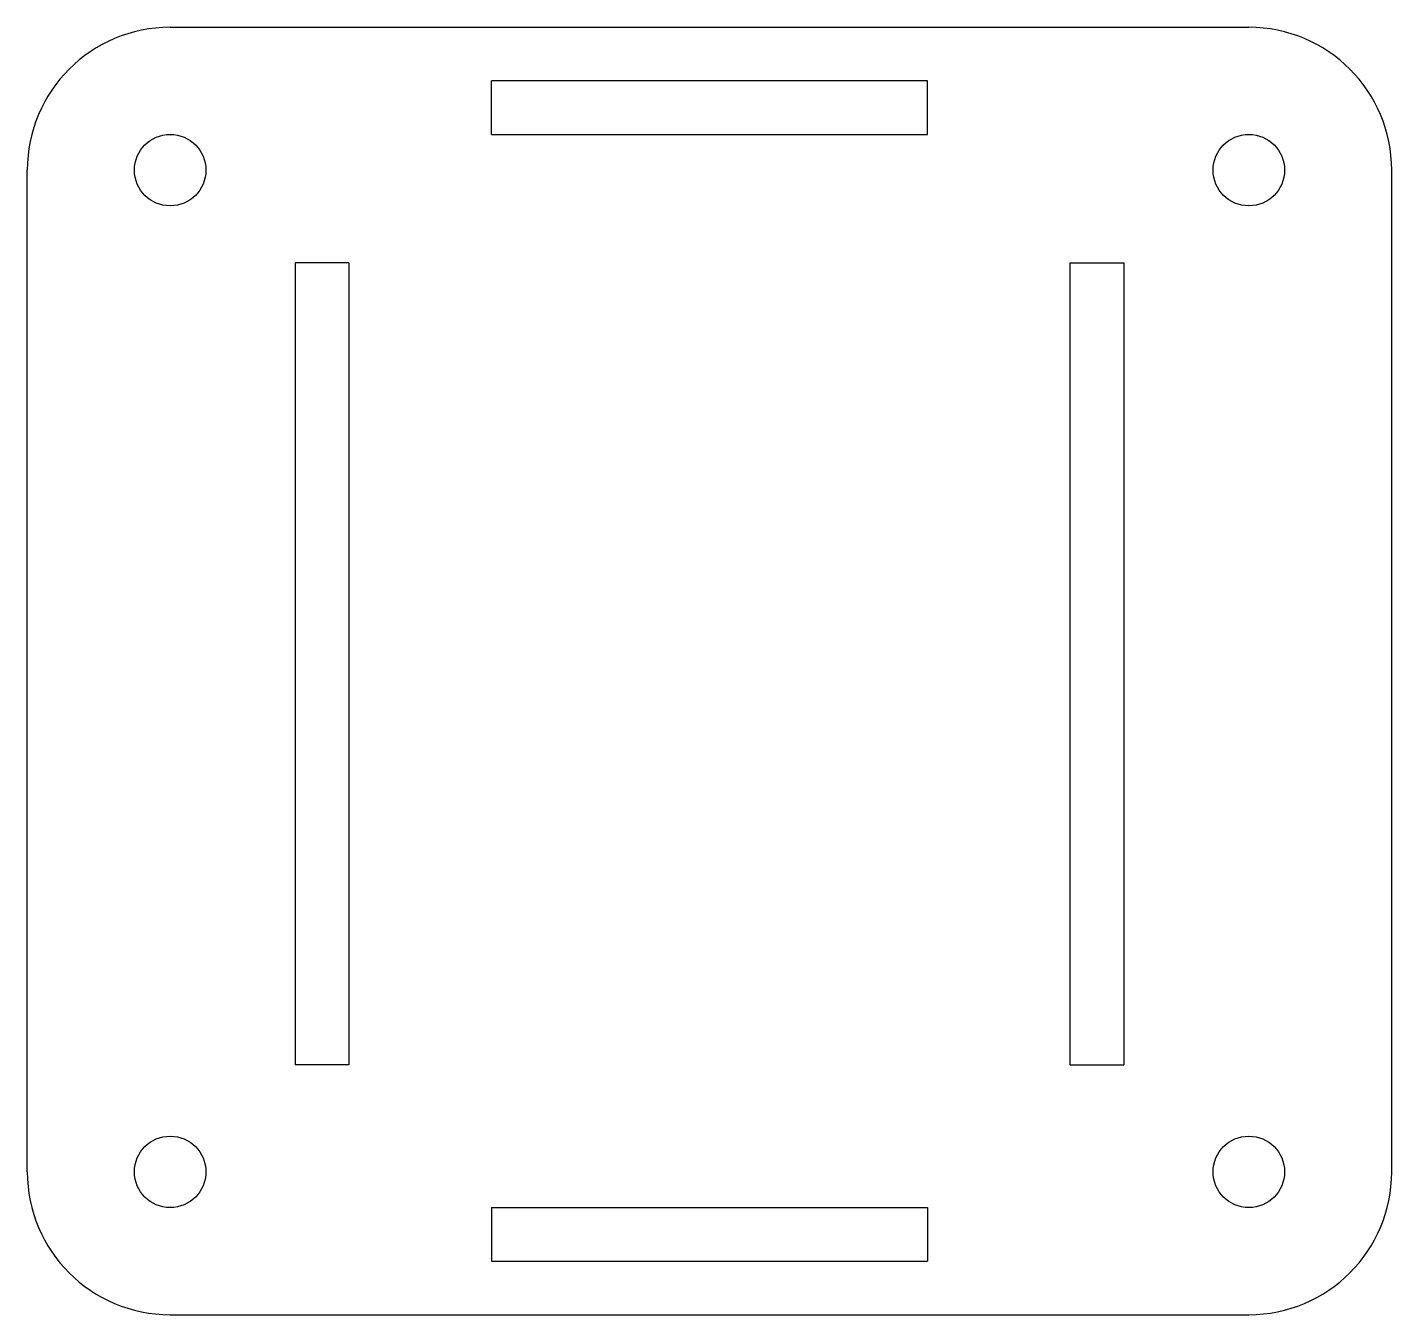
# Model space of a CAD drawing. Extents: x -34 to 42.5, y -36.5 to 35.6.
import ezdxf

# ---------------------------------------------------------------- set-up
doc = ezdxf.new("R2010")
doc.units = 0
doc.header["$MEASUREMENT"] = 0
doc.layers.add('VISIBLE', color=7, linetype='CONTINUOUS')

msp = doc.modelspace()

# ---------------------------------------------------------------- linework, layer by layer
at = {"layer": 'VISIBLE'}
for p, q in [((-25.95, 35.65), (34.45, 35.65)), ((-7.95, 29.65), (-7.95, 32.65)), ((16.45, 32.65), (-7.95, 32.65)), ((16.45, 29.65), (16.45, 32.65)), ((-7.95, 29.65), (16.45, 29.65)), ((-33.95, -28.45), (-33.95, 27.65)), ((42.45, -28.45), (42.45, 27.65)), ((-15.95, 22.45), (-18.95, 22.45)), ((-18.95, 22.45), (-18.95, -22.45)), ((-15.95, 22.45), (-15.95, -22.45)), ((24.45, 22.45), (27.45, 22.45)), ((24.45, -22.45), (24.45, 22.45)), ((27.45, 22.45), (27.45, -22.45)), ((-15.95, -22.45), (-18.95, -22.45)), ((24.45, -22.45), (27.45, -22.45)), ((-7.95, -30.45), (-7.95, -33.45)), ((-7.95, -30.45), (16.45, -30.45)), ((16.45, -30.45), (16.45, -33.45)), ((-7.95, -33.45), (16.45, -33.45)), ((-25.95, -36.45), (34.45, -36.45))]:
    msp.add_line(p, q, dxfattribs=at)
for centre in [(-25.95, 27.65), (34.45, 27.65), (-25.95, -28.45), (34.45, -28.45)]:
    msp.add_circle(centre, 2, dxfattribs=at)
for centre, start, end in [((-25.95, 27.65), 90, 180), ((34.45, 27.65), 0, 90), ((-25.95, -28.45), 180, 270), ((34.45, -28.45), 270, 0)]:
    msp.add_arc(centre, 8, start, end, dxfattribs=at)

doc.saveas('drawing.dxf')
